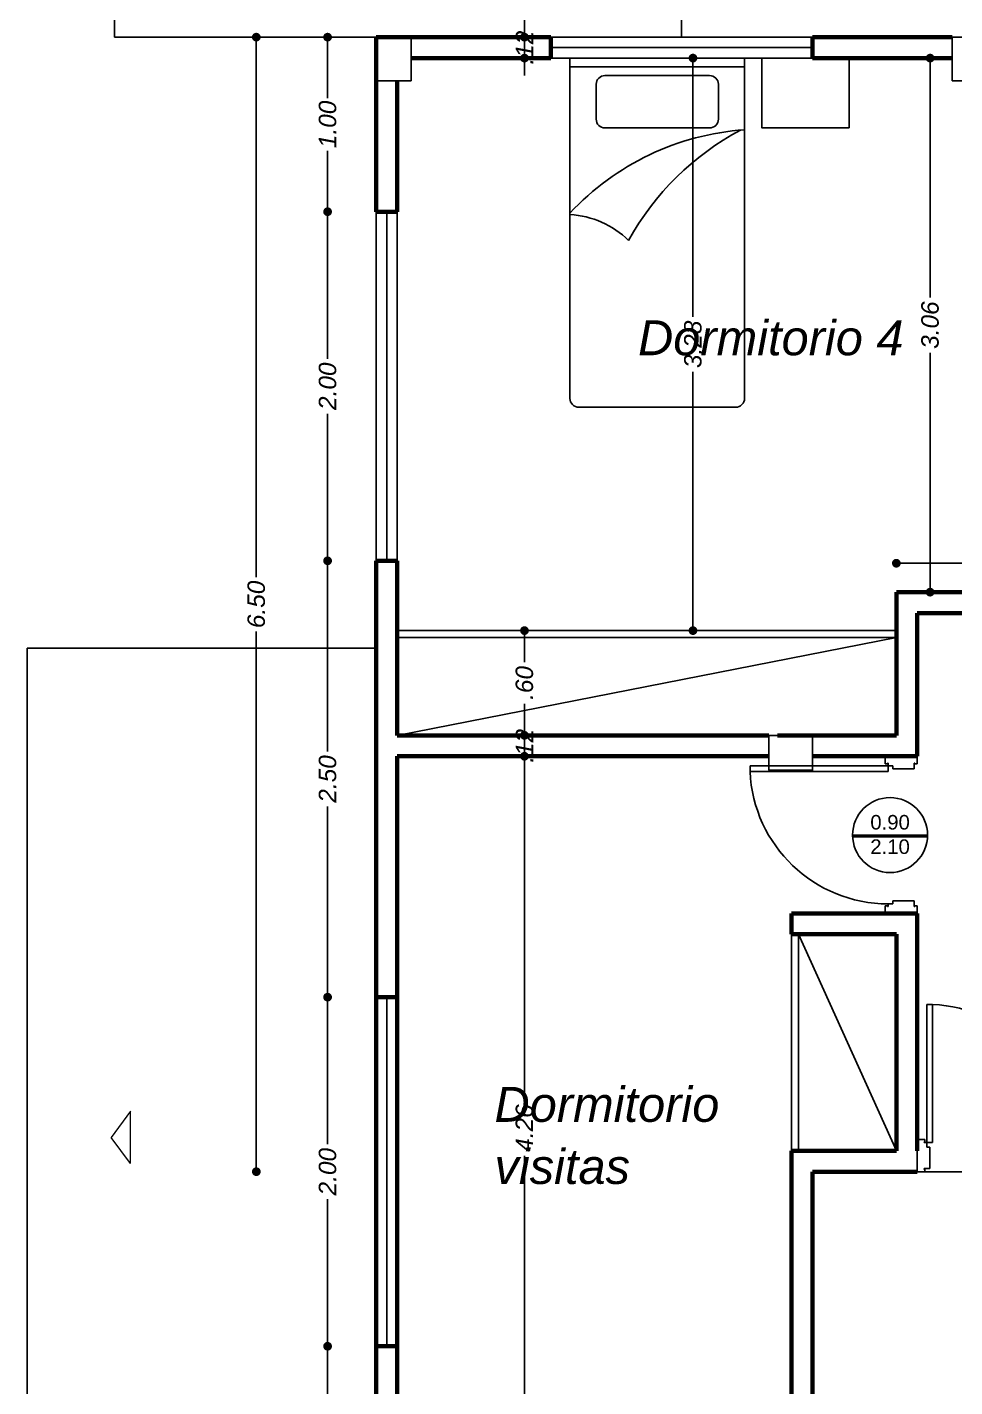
# Model space of a CAD drawing. Header units: metres. Extents: x 539 to 782, y 164 to 633.
# Drawn here: x 730.36 to 735.67, y 434.64 to 442.43 of the extents above; entities that cross this region are included whole.
import ezdxf
from ezdxf.enums import TextEntityAlignment as Align

# ---------------------------------------------------------------- set-up
doc = ezdxf.new("R2010")
doc.units = ezdxf.units.M
doc.header["$PDMODE"] = 35
for name, color, linetype in [('ALUMINIO', 9, 'Continuous'), ('Artefactos', 30, 'Continuous'), ('COLUMNAS', 6, 'Continuous'), ('Mobiliario Sanit', 40, 'Continuous'), ('PISOS', 251, 'Continuous'), ('PUERTAS', 16, 'Continuous'), ('TEXTO', 134, 'Continuous')]:
    doc.layers.add(name, color=color, linetype=linetype)
for name, color, linetype, lineweight in [('auxiliares', 251, 'Continuous', 20), ('cota', 1, 'Continuous', 15), ('MURO', 4, 'Continuous', 60), ('ventanas', 2, 'Continuous', 25)]:
    doc.layers.add(name, color=color, linetype=linetype, lineweight=lineweight)
doc.styles.add('ARIAL', font='ariali.ttf')
doc.styles.add('STYLE1', font='ariali.ttf')
doc.styles.add('texto', font='arial.ttf')
doc.dimstyles.new('C_50', dxfattribs={"dimscale": 0.5, "dimtxt": 0.2, "dimasz": 0.1, "dimexe": 0.1, "dimexo": 0.1, "dimgap": 0.05, "dimtad": 0, "dimzin": 4, "dimdsep": 46, "dimtxsty": 'ARIAL', "dimblk": 'DOT', "dimcen": 0.09, "dimse1": 1, "dimse2": 1, "dimclrd": 1, "dimclre": 1, "dimclrt": 2, "dimadec": 0, "dimazin": 0, "dimtfac": 1, "dimtix": 1, "dimtmove": 2, "dimatfit": 3, "dimfxl": 1, "dimtolj": 1, "dimtzin": 0, "dimarcsym": 0})

# ---------------------------------------------------------------- blocks, each defined once
blk = doc.blocks.new('Camasi')
at = {"color": 0}
blk.add_line((-0.5, -0.05), (0.5, -0.05), dxfattribs=at)
blk.add_lwpolyline([(-1.1, -0.4), (-1.1, 0), (-0.6, 0), (-0.6, -0.4)], close=True, dxfattribs=at)
for points in [[(-0.5, -1.95), (-0.5, 0), (0.5, 0), (0.5, -1.95, -0.414214), (0.45, -2), (-0.45, -2, -0.414214)], [(-0.35, -0.35), (-0.35, -0.15, -0.414214), (-0.3, -0.1), (0.3, -0.1, -0.414214), (0.35, -0.15), (0.35, -0.35, -0.414214), (0.3, -0.4), (-0.3, -0.4, -0.414214)]]:
    blk.add_lwpolyline(points, format="xyb", close=True, dxfattribs=at)
for centre, radius, start, end in [((-0.6059, -1.9178), 1.511, 42.95491, 85.98204), ((-1.2223, -1.8098), 1.5837, 28.89334, 61.94152), ((0.5313, -1.4217), 0.5263, 93.41409, 134.22904)]:
    blk.add_arc(centre, radius, start, end, dxfattribs=at)
blk = doc.blocks.new('_Dot')
at = {"color": 0, "linetype": 'ByBlock', "lineweight": -2}
blk.add_line((-0.5, 0), (-1, 0), dxfattribs=at)
at = {"color": 0, "linetype": 'ByBlock', "const_width": 0.5}
blk.add_lwpolyline([(-0.25, 0, 1), (0.25, 0, 1)], format="xyb", close=True, dxfattribs=at)
blk = doc.blocks.new('*D637')
at = {"layer": 'Defpoints', "color": 0, "transparency": 16777216}
for p in [(733.358, 442.6854), (732.358, 442.3734), (733.358, 442.3734)]:
    blk.add_point(p, dxfattribs=at)
at = {"layer": 'ventanas', "color": 1, "lineweight": -2, "transparency": 16777216}
for p, q in [((732.408, 442.6854), (732.7068, 442.6854)), ((733.308, 442.6854), (733.0093, 442.6854))]:
    blk.add_line(p, q, dxfattribs=at)
at = {"layer": 'ventanas', "color": 1, "lineweight": -2, "transparency": 16777216, "xscale": 0.05, "yscale": 0.05, "zscale": 0.05, "rotation": 180}
blk.add_blockref('_Dot', (732.358, 442.6854), dxfattribs=at)
at = {"layer": 'ventanas', "color": 1, "lineweight": -2, "transparency": 16777216, "xscale": 0.05, "yscale": 0.05, "zscale": 0.05}
blk.add_blockref('_Dot', (733.358, 442.6854), dxfattribs=at)
at = {"layer": 'ventanas', "color": 2, "transparency": 16777216, "insert": (732.858, 442.6854), "char_height": 0.1, "attachment_point": 5, "style": 'ARIAL'}
blk.add_mtext('\\A1;1.00', dxfattribs=at)
blk = doc.blocks.new('*D638')
at = {"layer": 'Defpoints', "color": 0, "transparency": 16777216}
for p in [(734.858, 442.6854), (733.358, 442.3734), (734.858, 442.3734)]:
    blk.add_point(p, dxfattribs=at)
at = {"layer": 'ventanas', "color": 1, "lineweight": -2, "transparency": 16777216}
for p, q in [((733.408, 442.6854), (733.9568, 442.6854)), ((734.808, 442.6854), (734.2593, 442.6854))]:
    blk.add_line(p, q, dxfattribs=at)
at = {"layer": 'ventanas', "color": 1, "lineweight": -2, "transparency": 16777216, "xscale": 0.05, "yscale": 0.05, "zscale": 0.05, "rotation": 180}
blk.add_blockref('_Dot', (733.358, 442.6854), dxfattribs=at)
at = {"layer": 'ventanas', "color": 1, "lineweight": -2, "transparency": 16777216, "xscale": 0.05, "yscale": 0.05, "zscale": 0.05}
blk.add_blockref('_Dot', (734.858, 442.6854), dxfattribs=at)
at = {"layer": 'ventanas', "color": 2, "transparency": 16777216, "insert": (734.108, 442.6854), "char_height": 0.1, "attachment_point": 5, "style": 'ARIAL'}
blk.add_mtext('\\A1;1.50', dxfattribs=at)
blk = doc.blocks.new('*D639')
at = {"layer": 'Defpoints', "color": 0, "transparency": 16777216}
for p in [(732.358, 442.3734), (732.0793, 441.3734), (732.358, 441.3734)]:
    blk.add_point(p, dxfattribs=at)
at = {"layer": 'ventanas', "color": 1, "lineweight": -2, "transparency": 16777216}
for p, q in [((732.0793, 442.3234), (732.0793, 442.0247)), ((732.0793, 441.4234), (732.0793, 441.7222))]:
    blk.add_line(p, q, dxfattribs=at)
at = {"layer": 'ventanas', "color": 1, "lineweight": -2, "transparency": 16777216, "xscale": 0.05, "yscale": 0.05, "zscale": 0.05}
for p, rotation in [((732.0793, 442.3734), 90), ((732.0793, 441.3734), 270)]:
    blk.add_blockref('_Dot', p, dxfattribs=dict(at, rotation=rotation))
at = {"layer": 'ventanas', "color": 2, "transparency": 16777216, "insert": (732.0793, 441.8734), "char_height": 0.1, "attachment_point": 5, "rotation": 90, "style": 'ARIAL'}
blk.add_mtext('\\A1;1.00', dxfattribs=at)
blk = doc.blocks.new('*D640')
at = {"layer": 'Defpoints', "color": 0, "transparency": 16777216}
for p in [(732.358, 441.3734), (732.0793, 439.3734), (732.358, 439.3734)]:
    blk.add_point(p, dxfattribs=at)
at = {"layer": 'ventanas', "color": 1, "lineweight": -2, "transparency": 16777216}
for p, q in [((732.0793, 441.3234), (732.0793, 440.5309)), ((732.0793, 439.4234), (732.0793, 440.2159))]:
    blk.add_line(p, q, dxfattribs=at)
at = {"layer": 'ventanas', "color": 1, "lineweight": -2, "transparency": 16777216, "xscale": 0.05, "yscale": 0.05, "zscale": 0.05}
for p, rotation in [((732.0793, 441.3734), 90), ((732.0793, 439.3734), 270)]:
    blk.add_blockref('_Dot', p, dxfattribs=dict(at, rotation=rotation))
at = {"layer": 'ventanas', "color": 2, "transparency": 16777216, "insert": (732.0793, 440.3734), "char_height": 0.1, "attachment_point": 5, "rotation": 90, "style": 'ARIAL'}
blk.add_mtext('\\A1;2.00', dxfattribs=at)
blk = doc.blocks.new('*D641')
at = {"layer": 'Defpoints', "color": 0, "transparency": 16777216}
for p in [(732.358, 439.3734), (732.0793, 436.8734), (732.358, 436.8734)]:
    blk.add_point(p, dxfattribs=at)
at = {"layer": 'ventanas', "color": 1, "lineweight": -2, "transparency": 16777216}
for p, q in [((732.0793, 439.3234), (732.0793, 438.2809)), ((732.0793, 436.9234), (732.0793, 437.9659))]:
    blk.add_line(p, q, dxfattribs=at)
at = {"layer": 'ventanas', "color": 1, "lineweight": -2, "transparency": 16777216, "xscale": 0.05, "yscale": 0.05, "zscale": 0.05}
for p, rotation in [((732.0793, 439.3734), 90), ((732.0793, 436.8734), 270)]:
    blk.add_blockref('_Dot', p, dxfattribs=dict(at, rotation=rotation))
at = {"layer": 'ventanas', "color": 2, "transparency": 16777216, "insert": (732.0793, 438.1234), "char_height": 0.1, "attachment_point": 5, "rotation": 90, "style": 'ARIAL'}
blk.add_mtext('\\A1;2.50', dxfattribs=at)
blk = doc.blocks.new('*D642')
at = {"layer": 'Defpoints', "color": 0, "transparency": 16777216}
for p in [(732.358, 436.8734), (732.0793, 434.8734), (732.358, 434.8734)]:
    blk.add_point(p, dxfattribs=at)
at = {"layer": 'ventanas', "color": 1, "lineweight": -2, "transparency": 16777216}
for p, q in [((732.0793, 436.8234), (732.0793, 436.0309)), ((732.0793, 434.9234), (732.0793, 435.7159))]:
    blk.add_line(p, q, dxfattribs=at)
at = {"layer": 'ventanas', "color": 1, "lineweight": -2, "transparency": 16777216, "xscale": 0.05, "yscale": 0.05, "zscale": 0.05}
for p, rotation in [((732.0793, 436.8734), 90), ((732.0793, 434.8734), 270)]:
    blk.add_blockref('_Dot', p, dxfattribs=dict(at, rotation=rotation))
at = {"layer": 'ventanas', "color": 2, "transparency": 16777216, "insert": (732.0793, 435.8734), "char_height": 0.1, "attachment_point": 5, "rotation": 90, "style": 'ARIAL'}
blk.add_mtext('\\A1;2.00', dxfattribs=at)
blk = doc.blocks.new('*D628')
at = {"layer": 'Defpoints', "color": 0, "transparency": 16777216}
for p in [(731.358, 442.3734), (731.358, 435.8734), (731.6708, 435.8734)]:
    blk.add_point(p, dxfattribs=at)
at = {"layer": 'ventanas', "color": 1, "lineweight": -2, "transparency": 16777216}
for p, q in [((731.6708, 442.3234), (731.6708, 439.2792)), ((731.6708, 435.9234), (731.6708, 438.9677))]:
    blk.add_line(p, q, dxfattribs=at)
at = {"layer": 'ventanas', "color": 1, "lineweight": -2, "transparency": 16777216, "xscale": 0.05, "yscale": 0.05, "zscale": 0.05}
for p, rotation in [((731.6708, 442.3734), 90), ((731.6708, 435.8734), 270)]:
    blk.add_blockref('_Dot', p, dxfattribs=dict(at, rotation=rotation))
at = {"layer": 'ventanas', "color": 2, "transparency": 16777216, "insert": (731.6708, 439.1234), "char_height": 0.1, "attachment_point": 5, "rotation": 90, "style": 'ARIAL'}
blk.add_mtext('\\A1;6.50', dxfattribs=at)
blk = doc.blocks.new('Flecha cub')
for p, q in [((740.074, 369.9044), (740.224, 370.0146)), ((740.374, 369.9044), (740.224, 370.0146)), ((740.074, 369.9044), (740.374, 369.9044))]:
    blk.add_line(p, q)
blk = doc.blocks.new('*D635')
at = {"layer": 'cota', "color": 1, "lineweight": -2, "transparency": 16777216}
for p, q in [((734.908, 442.6854), (735.7005, 442.6854)), ((736.808, 442.6854), (736.0155, 442.6854))]:
    blk.add_line(p, q, dxfattribs=at)
at = {"layer": 'Defpoints', "color": 0, "transparency": 16777216}
for p in [(736.858, 442.6854), (734.858, 442.3764), (736.858, 442.3764)]:
    blk.add_point(p, dxfattribs=at)
at = {"layer": 'cota', "color": 1, "lineweight": -2, "transparency": 16777216, "xscale": 0.05, "yscale": 0.05, "zscale": 0.05, "rotation": 180}
blk.add_blockref('_Dot', (734.858, 442.6854), dxfattribs=at)
at = {"layer": 'cota', "color": 1, "lineweight": -2, "transparency": 16777216, "xscale": 0.05, "yscale": 0.05, "zscale": 0.05}
blk.add_blockref('_Dot', (736.858, 442.6854), dxfattribs=at)
at = {"layer": 'cota', "color": 2, "transparency": 16777216, "insert": (735.858, 442.6854), "char_height": 0.1, "attachment_point": 5, "style": 'ARIAL'}
blk.add_mtext('\\A1;2.00', dxfattribs=at)
blk = doc.blocks.new('*D648')
at = {"layer": 'cota', "color": 1, "lineweight": -2, "transparency": 16777216}
for p, q in [((732.408, 443.1891), (734.4496, 443.1891)), ((736.808, 443.1891), (734.7665, 443.1891))]:
    blk.add_line(p, q, dxfattribs=at)
at = {"layer": 'Defpoints', "color": 0, "transparency": 16777216}
for p in [(736.858, 443.1891), (732.358, 442.3734), (736.858, 442.3734)]:
    blk.add_point(p, dxfattribs=at)
at = {"layer": 'cota', "color": 1, "lineweight": -2, "transparency": 16777216, "xscale": 0.05, "yscale": 0.05, "zscale": 0.05, "rotation": 180}
blk.add_blockref('_Dot', (732.358, 443.1891), dxfattribs=at)
at = {"layer": 'cota', "color": 1, "lineweight": -2, "transparency": 16777216, "xscale": 0.05, "yscale": 0.05, "zscale": 0.05}
blk.add_blockref('_Dot', (736.858, 443.1891), dxfattribs=at)
at = {"layer": 'cota', "color": 2, "transparency": 16777216, "insert": (734.608, 443.1891), "char_height": 0.1, "attachment_point": 5, "style": 'ARIAL'}
blk.add_mtext('\\A1;4.50', dxfattribs=at)
blk = doc.blocks.new('*D649')
at = {"layer": 'cota', "color": 1, "lineweight": -2, "transparency": 16777216}
for p, q in [((733.2072, 438.4234), (733.2072, 438.4734)), ((733.2072, 438.2534), (733.2072, 438.3734)), ((733.2072, 438.2034), (733.2072, 438.1534))]:
    blk.add_line(p, q, dxfattribs=at)
at = {"layer": 'Defpoints', "color": 0, "transparency": 16777216}
for p in [(733.2072, 438.3734), (733.218, 438.3734), (733.218, 438.2534)]:
    blk.add_point(p, dxfattribs=at)
at = {"layer": 'cota', "color": 1, "lineweight": -2, "transparency": 16777216, "xscale": 0.05, "yscale": 0.05, "zscale": 0.05}
for p, rotation in [((733.2072, 438.3734), 270), ((733.2072, 438.2534), 90)]:
    blk.add_blockref('_Dot', p, dxfattribs=dict(at, rotation=rotation))
at = {"layer": 'cota', "color": 2, "transparency": 16777216, "insert": (733.2072, 438.3134), "char_height": 0.1, "attachment_point": 5, "rotation": 90, "style": 'ARIAL'}
blk.add_mtext('\\A1;.12', dxfattribs=at)
blk = doc.blocks.new('*D650')
at = {"layer": 'cota', "color": 1, "lineweight": -2, "transparency": 16777216}
for p, q in [((733.2072, 442.4234), (733.2072, 442.4734)), ((733.2072, 442.2534), (733.2072, 442.3734)), ((733.2072, 442.2034), (733.2072, 442.1534))]:
    blk.add_line(p, q, dxfattribs=at)
at = {"layer": 'Defpoints', "color": 0, "transparency": 16777216}
for p in [(733.2072, 442.3734), (733.2072, 442.3734), (733.2072, 442.2534)]:
    blk.add_point(p, dxfattribs=at)
at = {"layer": 'cota', "color": 1, "lineweight": -2, "transparency": 16777216, "xscale": 0.05, "yscale": 0.05, "zscale": 0.05}
for p, rotation in [((733.2072, 442.3734), 270), ((733.2072, 442.2534), 90)]:
    blk.add_blockref('_Dot', p, dxfattribs=dict(at, rotation=rotation))
at = {"layer": 'cota', "color": 2, "transparency": 16777216, "insert": (733.2072, 442.3134), "char_height": 0.1, "attachment_point": 5, "rotation": 90, "style": 'ARIAL'}
blk.add_mtext('\\A1;.12', dxfattribs=at)
blk = doc.blocks.new('p 4')
for p, q in [((-0.0782, 0.852), (-0.0484, 0.852)), ((-0.0782, 0.1485), (-0.0782, 0.852)), ((-0.0484, 0.1485), (-0.0484, 0.852)), ((-0.8003, 0.1641), (-0.7612, 0.1641)), ((-0.8003, 0.1641), (-0.8003, 0)), ((-0.7651, 0.1524), (-0.7612, 0.1524)), ((-0.7651, 0.1485), (-0.7651, 0.1524)), ((-0.7651, 0.1485), (-0.7519, 0.1485)), ((-0.7612, 0.1524), (-0.7612, 0.1641)), ((-0.7519, 0.1251), (-0.7519, 0.1485)), ((-0.0782, 0.1485), (-0.0484, 0.1485)), ((-0.0352, 0.1485), (-0.0484, 0.1485)), ((-0.0484, 0.1251), (-0.0484, 0.1485)), ((-0.0391, 0.1524), (-0.0391, 0.1641)), ((0, 0.1641), (-0.0391, 0.1641)), ((-0.0352, 0.1524), (-0.0391, 0.1524)), ((-0.0352, 0.1485), (-0.0352, 0.1524)), ((0, 0.1641), (0, 0)), ((-0.7519, 0.1251), (-0.7363, 0.1251)), ((-0.7363, 0.1251), (-0.7363, 0.0156)), ((-0.0484, 0.1251), (-0.064, 0.1251)), ((-0.064, 0.1251), (-0.064, 0.0156)), ((-0.7651, 0.0156), (-0.7651, 0.0117)), ((-0.7651, 0.0156), (-0.7363, 0.0156)), ((-0.7651, 0.0117), (-0.7612, 0.0117)), ((-0.7612, 0.0117), (-0.7612, 0)), ((-0.0352, 0.0156), (-0.064, 0.0156)), ((-0.0391, 0.0117), (-0.0391, 0)), ((-0.0352, 0.0117), (-0.0391, 0.0117)), ((0, 0), (-0.0391, 0)), ((-0.0352, 0.0156), (-0.0352, 0.0117)), ((-0.8003, 0), (-0.7612, 0))]:
    blk.add_line(p, q)
blk.add_arc((-0.0472, 0.148), 0.7047, 92.51921, 179.96085)
blk = doc.blocks.new('A$C56FC5E38')
at = {"ltscale": 0.02}
for p, q in [((0, 0.2147), (0.4294, 0.2147)), ((0, 0.2047), (0.4294, 0.2047))]:
    blk.add_line(p, q, dxfattribs=at)
blk.add_circle((0.2147, 0.2147), 0.2147, dxfattribs=at)
at = {"style": 'texto'}
for s, p in [('0.90', (0.2147, 0.2466)), ('2.10', (0.2147, 0.1067))]:
    blk.add_text(s, height=0.08331, dxfattribs=at).set_placement(p, align=Align.CENTER)
blk = doc.blocks.new('*D656')
at = {"layer": 'cota', "color": 1, "lineweight": -2, "transparency": 16777216}
for p, q in [((733.2072, 438.2034), (733.2072, 436.282)), ((733.2072, 434.0434), (733.2072, 435.9648))]:
    blk.add_line(p, q, dxfattribs=at)
at = {"layer": 'Defpoints', "color": 0, "transparency": 16777216}
for p in [(733.1489, 438.2534), (733.1489, 433.9934), (733.2072, 433.9934)]:
    blk.add_point(p, dxfattribs=at)
at = {"layer": 'cota', "color": 1, "lineweight": -2, "transparency": 16777216, "xscale": 0.05, "yscale": 0.05, "zscale": 0.05}
for p, rotation in [((733.2072, 438.2534), 90), ((733.2072, 433.9934), 270)]:
    blk.add_blockref('_Dot', p, dxfattribs=dict(at, rotation=rotation))
at = {"layer": 'cota', "color": 2, "transparency": 16777216, "insert": (733.2072, 436.1234), "char_height": 0.1, "attachment_point": 5, "rotation": 90, "style": 'ARIAL'}
blk.add_mtext('\\A1;4.26', dxfattribs=at)
blk = doc.blocks.new('*D657')
at = {"layer": 'cota', "color": 1, "lineweight": -2, "transparency": 16777216}
for p, q in [((733.2072, 438.9234), (733.2072, 438.7922)), ((733.2072, 438.4234), (733.2072, 438.5547))]:
    blk.add_line(p, q, dxfattribs=at)
at = {"layer": 'Defpoints', "color": 0, "transparency": 16777216}
for p in [(733.2072, 438.9734), (733.2887, 438.9734), (733.2887, 438.3734)]:
    blk.add_point(p, dxfattribs=at)
at = {"layer": 'cota', "color": 1, "lineweight": -2, "transparency": 16777216, "xscale": 0.05, "yscale": 0.05, "zscale": 0.05}
for p, rotation in [((733.2072, 438.9734), 90), ((733.2072, 438.3734), 270)]:
    blk.add_blockref('_Dot', p, dxfattribs=dict(at, rotation=rotation))
at = {"layer": 'cota', "color": 2, "transparency": 16777216, "insert": (733.2072, 438.6734), "char_height": 0.1, "attachment_point": 5, "rotation": 90, "style": 'ARIAL'}
blk.add_mtext('\\A1;.60', dxfattribs=at)
blk = doc.blocks.new('*D658')
at = {"layer": 'cota', "color": 1, "lineweight": -2, "transparency": 16777216}
for p, q in [((734.1727, 442.2034), (734.1727, 440.7711)), ((734.1727, 439.0234), (734.1727, 440.4557))]:
    blk.add_line(p, q, dxfattribs=at)
at = {"layer": 'Defpoints', "color": 0, "transparency": 16777216}
for p in [(734.1727, 442.2534), (734.1727, 442.2534), (734.0912, 438.9734)]:
    blk.add_point(p, dxfattribs=at)
at = {"layer": 'cota', "color": 1, "lineweight": -2, "transparency": 16777216, "xscale": 0.05, "yscale": 0.05, "zscale": 0.05}
for p, rotation in [((734.1727, 442.2534), 90), ((734.1727, 438.9734), 270)]:
    blk.add_blockref('_Dot', p, dxfattribs=dict(at, rotation=rotation))
at = {"layer": 'cota', "color": 2, "transparency": 16777216, "insert": (734.1727, 440.6134), "char_height": 0.1, "attachment_point": 5, "rotation": 90, "style": 'ARIAL'}
blk.add_mtext('\\A1;3.28', dxfattribs=at)
blk = doc.blocks.new('*D659')
at = {"layer": 'cota', "color": 1, "lineweight": -2, "transparency": 16777216}
for p, q in [((735.5314, 442.2034), (735.5314, 440.8815)), ((735.5314, 439.2437), (735.5314, 440.5656))]:
    blk.add_line(p, q, dxfattribs=at)
at = {"layer": 'Defpoints', "color": 0, "transparency": 16777216}
for p in [(735.338, 442.2534), (735.5314, 442.2534), (735.338, 439.1937)]:
    blk.add_point(p, dxfattribs=at)
at = {"layer": 'cota', "color": 1, "lineweight": -2, "transparency": 16777216, "xscale": 0.05, "yscale": 0.05, "zscale": 0.05}
for p, rotation in [((735.5314, 442.2534), 90), ((735.5314, 439.1937), 270)]:
    blk.add_blockref('_Dot', p, dxfattribs=dict(at, rotation=rotation))
at = {"layer": 'cota', "color": 2, "transparency": 16777216, "insert": (735.5314, 440.7236), "char_height": 0.1, "attachment_point": 5, "rotation": 90, "style": 'ARIAL'}
blk.add_mtext('\\A1;3.06', dxfattribs=at)
blk = doc.blocks.new('*D660')
at = {"layer": 'cota', "color": 1, "lineweight": -2, "transparency": 16777216}
for p, q in [((735.388, 439.3595), (735.8868, 439.3595)), ((736.688, 439.3595), (736.1893, 439.3595))]:
    blk.add_line(p, q, dxfattribs=at)
at = {"layer": 'Defpoints', "color": 0, "transparency": 16777216}
for p in [(735.338, 439.3595), (736.738, 439.2583), (735.338, 439.1937)]:
    blk.add_point(p, dxfattribs=at)
at = {"layer": 'cota', "color": 1, "lineweight": -2, "transparency": 16777216, "xscale": 0.05, "yscale": 0.05, "zscale": 0.05, "rotation": 180}
blk.add_blockref('_Dot', (735.338, 439.3595), dxfattribs=at)
at = {"layer": 'cota', "color": 1, "lineweight": -2, "transparency": 16777216, "xscale": 0.05, "yscale": 0.05, "zscale": 0.05}
blk.add_blockref('_Dot', (736.738, 439.3595), dxfattribs=at)
at = {"layer": 'cota', "color": 2, "transparency": 16777216, "insert": (736.038, 439.3595), "char_height": 0.1, "attachment_point": 5, "style": 'ARIAL'}
blk.add_mtext('\\A1;1.40', dxfattribs=at)
blk = doc.blocks.new('*D698')
at = {"layer": 'cota', "color": 1, "lineweight": -2, "transparency": 16777216}
for p, q in [((734.1727, 442.2034), (734.1727, 440.7711)), ((734.1727, 439.0234), (734.1727, 440.4557))]:
    blk.add_line(p, q, dxfattribs=at)
at = {"layer": 'Defpoints', "color": 0, "transparency": 16777216}
for p in [(734.1727, 442.2534), (734.1727, 442.2534), (734.0912, 438.9734)]:
    blk.add_point(p, dxfattribs=at)
at = {"layer": 'cota', "color": 1, "lineweight": -2, "transparency": 16777216, "xscale": 0.05, "yscale": 0.05, "zscale": 0.05}
for p, rotation in [((734.1727, 442.2534), 90), ((734.1727, 438.9734), 270)]:
    blk.add_blockref('_Dot', p, dxfattribs=dict(at, rotation=rotation))
at = {"layer": 'cota', "color": 2, "transparency": 16777216, "insert": (734.1727, 440.6134), "char_height": 0.1, "attachment_point": 5, "rotation": 90, "style": 'ARIAL'}
blk.add_mtext('\\A1;3.28', dxfattribs=at)
blk = doc.blocks.new('*D701')
at = {"layer": 'cota', "color": 1, "lineweight": -2, "transparency": 16777216}
for p, q in [((732.0793, 434.8234), (732.0793, 434.5247)), ((732.0793, 433.9234), (732.0793, 434.2222))]:
    blk.add_line(p, q, dxfattribs=at)
at = {"layer": 'Defpoints', "color": 0, "transparency": 16777216}
for p in [(732.0793, 434.8734), (732.358, 434.8734), (732.358, 433.8734)]:
    blk.add_point(p, dxfattribs=at)
at = {"layer": 'cota', "color": 1, "lineweight": -2, "transparency": 16777216, "xscale": 0.05, "yscale": 0.05, "zscale": 0.05}
for p, rotation in [((732.0793, 434.8734), 90), ((732.0793, 433.8734), 270)]:
    blk.add_blockref('_Dot', p, dxfattribs=dict(at, rotation=rotation))
at = {"layer": 'cota', "color": 2, "transparency": 16777216, "insert": (732.0793, 434.3734), "char_height": 0.1, "attachment_point": 5, "rotation": 90, "style": 'ARIAL'}
blk.add_mtext('\\A1;1.00', dxfattribs=at)

msp = doc.modelspace()

# ---------------------------------------------------------------- linework, layer by layer
at = {"layer": 'ALUMINIO'}
for p, q in [((733.358, 442.3134), (734.858, 442.3134)), ((732.418, 441.3734), (732.418, 439.3734)), ((732.418, 436.8734), (732.418, 434.8734))]:
    msp.add_line(p, q, dxfattribs=at)
at = {"layer": 'Artefactos'}
msp.add_line((735.458, 435.8734), (736.358, 435.8734), dxfattribs=at)
at = {"layer": 'COLUMNAS'}
for points in [[(732.358, 442.3734), (732.558, 442.3734), (732.558, 442.1234), (732.358, 442.1234), (732.358, 442.3734)], [(735.658, 442.3734), (735.858, 442.3734), (735.858, 442.1234), (735.658, 442.1234), (735.658, 442.3734)], [(734.858, 438.3734), (734.858, 438.1734), (734.608, 438.1734), (734.608, 438.3734), (734.858, 438.3734)]]:
    msp.add_lwpolyline(points, dxfattribs=at)
at = {"layer": 'MURO'}
for p, q in [((732.358, 441.3734), (732.358, 442.3734)), ((732.358, 442.3734), (733.358, 442.3734)), ((733.3227, 442.3734), (733.358, 442.3734)), ((733.358, 442.3734), (733.358, 442.2534)), ((735.658, 442.3734), (734.858, 442.3734)), ((734.858, 442.3734), (734.858, 442.2534)), ((732.558, 442.2534), (733.358, 442.2534)), ((734.858, 442.2534), (735.658, 442.2534)), ((732.478, 441.3734), (732.478, 442.1234)), ((732.358, 441.3734), (732.478, 441.3734)), ((732.358, 438.3734), (732.358, 439.3734)), ((732.358, 439.3734), (732.478, 439.3734)), ((732.478, 438.3734), (732.478, 439.3734)), ((735.338, 439.1937), (735.338, 438.3734)), ((735.838, 439.1937), (735.338, 439.1937)), ((735.458, 439.0737), (735.458, 438.2534)), ((735.838, 439.0737), (735.458, 439.0737)), ((732.358, 436.8734), (732.358, 438.3734)), ((732.478, 438.3734), (734.608, 438.3734)), ((734.658, 438.3734), (734.858, 438.3734)), ((735.338, 438.3734), (734.858, 438.3734)), ((732.478, 438.2534), (734.608, 438.2534)), ((732.478, 436.8734), (732.478, 438.2534)), ((735.458, 438.2534), (734.858, 438.2534)), ((735.458, 437.3534), (734.738, 437.3534)), ((734.738, 437.3534), (734.738, 437.2334)), ((735.458, 437.3534), (735.458, 435.9934)), ((734.738, 437.2334), (735.338, 437.2334)), ((735.338, 437.2334), (735.338, 435.9934)), ((732.358, 433.8734), (732.358, 436.8734)), ((732.358, 436.8734), (732.478, 436.8734)), ((732.478, 433.9934), (732.478, 436.8734)), ((734.738, 433.9934), (734.738, 435.9934)), ((735.338, 435.9934), (734.738, 435.9934)), ((735.458, 435.8734), (734.858, 435.8734)), ((734.858, 433.8734), (734.858, 435.8734)), ((732.358, 434.8734), (732.478, 434.8734))]:
    msp.add_line(p, q, dxfattribs=at)
at = {"layer": 'PISOS'}
for p, q in [((730.858, 442.3734), (730.858, 446.3734)), ((734.108, 446.3734), (734.1079, 442.3734)), ((730.858, 442.3734), (732.358, 442.3734)), ((732.358, 438.8734), (730.358, 438.8734)), ((730.358, 438.8734), (730.358, 433.3734))]:
    msp.add_line(p, q, dxfattribs=at)
at = {"layer": 'PUERTAS'}
for p, q in [((735.338, 438.9734), (732.478, 438.9734)), ((735.338, 438.9334), (732.478, 438.9334)), ((732.478, 438.3734), (735.338, 438.9334)), ((734.738, 437.2334), (734.738, 435.9934)), ((734.778, 437.2334), (734.778, 435.9934)), ((734.778, 437.2334), (735.338, 435.9934))]:
    msp.add_line(p, q, dxfattribs=at)
at = {"layer": 'ventanas'}
for p, q in [((733.358, 442.3734), (734.858, 442.3734)), ((733.358, 442.2534), (734.858, 442.2534)), ((732.358, 441.3734), (732.358, 439.3734)), ((732.478, 441.3734), (732.478, 439.3734)), ((732.358, 434.8734), (732.358, 436.8734)), ((732.478, 436.8734), (732.478, 434.8734))]:
    msp.add_line(p, q, dxfattribs=at)

# ---------------------------------------------------------------- block references
at = {"layer": 'auxiliares', "rotation": 89.99999999984367}
msp.add_blockref('Flecha cub', (1100.8547, -304.1543), dxfattribs=at)
at = {"layer": 'Mobiliario Sanit', "xscale": -1}
msp.add_blockref('Camasi', (733.9681, 442.2534), dxfattribs=at)
at = {"layer": 'PUERTAS', "yscale": 1.124603647976073}
for p, xscale, zscale, rotation in [((735.458, 438.2534), 1.124603647976073, 1.124603647976073, 90.00000011679111), ((735.458, 435.8734), -1.124603647976073, 1.124603647976034, 359.9999998832088)]:
    msp.add_blockref('p 4', p, dxfattribs=dict(at, xscale=xscale, zscale=zscale, rotation=rotation))
at = {"layer": 'TEXTO', "ltscale": 0.02, "rotation": 359.9885969923311}
msp.add_blockref('A$C56FC5E38', (735.0873, 437.5873), dxfattribs=at)

# ---------------------------------------------------------------- texts
at = {"layer": 'TEXTO', "style": 'STYLE1'}
for s, p in [('Dormitorio 4', (733.858, 440.5509)), ('Dormitorio ', (733.0356, 436.1591)), ('visitas', (733.0356, 435.8032))]:
    msp.add_text(s, height=0.2, rotation=360, dxfattribs=at).set_placement(p)

# ---------------------------------------------------------------- dimensions: what is measured, and where the dimension line sits
at = {"layer": 'cota'}
for base, p1, p2, picture, middle in [((736.858, 443.1891), (732.358, 442.3734), (736.858, 442.3734), '*D648', (734.608, 443.1891)), ((736.858, 442.6854), (734.858, 442.3764), (736.858, 442.3764), '*D635', (735.858, 442.6854)), ((735.338, 439.3595), (736.738, 439.2583), (735.338, 439.1937), '*D660', (736.038, 439.3595))]:
    dim = msp.add_linear_dim(base=base, p1=p1, p2=p2, dimstyle='C_50', dxfattribs=at)
    dim.commit()
    dim.dimension.update_dxf_attribs({"geometry": picture, "text_midpoint": middle})
for base, p1, p2, picture, middle in [((733.2072, 442.3734), (733.2072, 442.2534), (733.2072, 442.3734), '*D650', (733.2072, 442.3134)), ((734.1727, 442.2534), (734.0912, 438.9734), (734.1727, 442.2534), '*D658', (734.1727, 440.6134)), ((734.1727, 442.2534), (734.0912, 438.9734), (734.1727, 442.2534), '*D698', (734.1727, 440.6134)), ((735.5314, 442.2534), (735.338, 439.1937), (735.338, 442.2534), '*D659', (735.5314, 440.7236)), ((733.2072, 438.9734), (733.2887, 438.3734), (733.2887, 438.9734), '*D657', (733.2072, 438.6734)), ((733.2072, 438.3734), (733.218, 438.2534), (733.218, 438.3734), '*D649', (733.2072, 438.3134)), ((733.2072, 433.9934), (733.1489, 438.2534), (733.1489, 433.9934), '*D656', (733.2072, 436.1234)), ((732.0793, 434.8734), (732.358, 433.8734), (732.358, 434.8734), '*D701', (732.0793, 434.3734))]:
    dim = msp.add_linear_dim(base=base, p1=p1, p2=p2, angle=90, dimstyle='C_50', dxfattribs=at)
    dim.commit()
    dim.dimension.update_dxf_attribs({"geometry": picture, "text_midpoint": middle})
at = {"layer": 'ventanas'}
for base, p1, p2, picture, middle in [((733.358, 442.6854), (732.358, 442.3734), (733.358, 442.3734), '*D637', (732.858, 442.6854)), ((734.858, 442.6854), (733.358, 442.3734), (734.858, 442.3734), '*D638', (734.108, 442.6854))]:
    dim = msp.add_linear_dim(base=base, p1=p1, p2=p2, dimstyle='C_50', dxfattribs=at)
    dim.commit()
    dim.dimension.update_dxf_attribs({"geometry": picture, "text_midpoint": middle})
for base, p1, p2, picture, middle in [((731.6708, 435.8734), (731.358, 442.3734), (731.358, 435.8734), '*D628', (731.6708, 439.1234)), ((732.0793, 441.3734), (732.358, 442.3734), (732.358, 441.3734), '*D639', (732.0793, 441.8734)), ((732.0793, 439.3734), (732.358, 441.3734), (732.358, 439.3734), '*D640', (732.0793, 440.3734)), ((732.0793, 436.8734), (732.358, 439.3734), (732.358, 436.8734), '*D641', (732.0793, 438.1234)), ((732.0793, 434.8734), (732.358, 436.8734), (732.358, 434.8734), '*D642', (732.0793, 435.8734))]:
    dim = msp.add_linear_dim(base=base, p1=p1, p2=p2, angle=90, dimstyle='C_50', dxfattribs=at)
    dim.commit()
    dim.dimension.update_dxf_attribs({"geometry": picture, "text_midpoint": middle})

doc.saveas('drawing.dxf')
